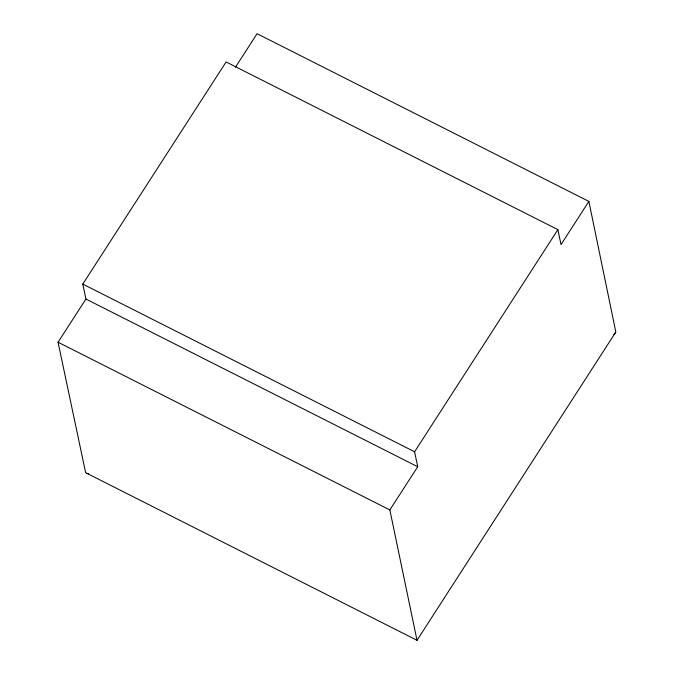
<?xml version="1.0" encoding="UTF-8"?>
<svg xmlns="http://www.w3.org/2000/svg" width="674" height="674" viewBox="0 0 674 674"><rect width="100%" height="100%" fill="white"/><g stroke="black" fill="none" stroke-linecap="round" stroke-linejoin="round"><path stroke-width="1.01" d="M588.874 201.4L561.012 244.595L557.887 229.64L226.093 61.949L82.801 284.091L85.927 299.037L58.057 342.232L85.632 472.676L417.012 640.3L615.834 332.004L588.874 201.4L257.08 33.7L235.47 67.198M416.827 639.845L417.012 640.3L389.85 509.932L417.72 466.737L414.594 451.782L557.887 229.64M613.837 334.43L615.126 333.175M86.735 473.367L88.387 473.839M82.801 284.091L414.594 451.782M85.927 299.037L417.72 466.737M58.057 342.232L389.85 509.932"/></g></svg>
